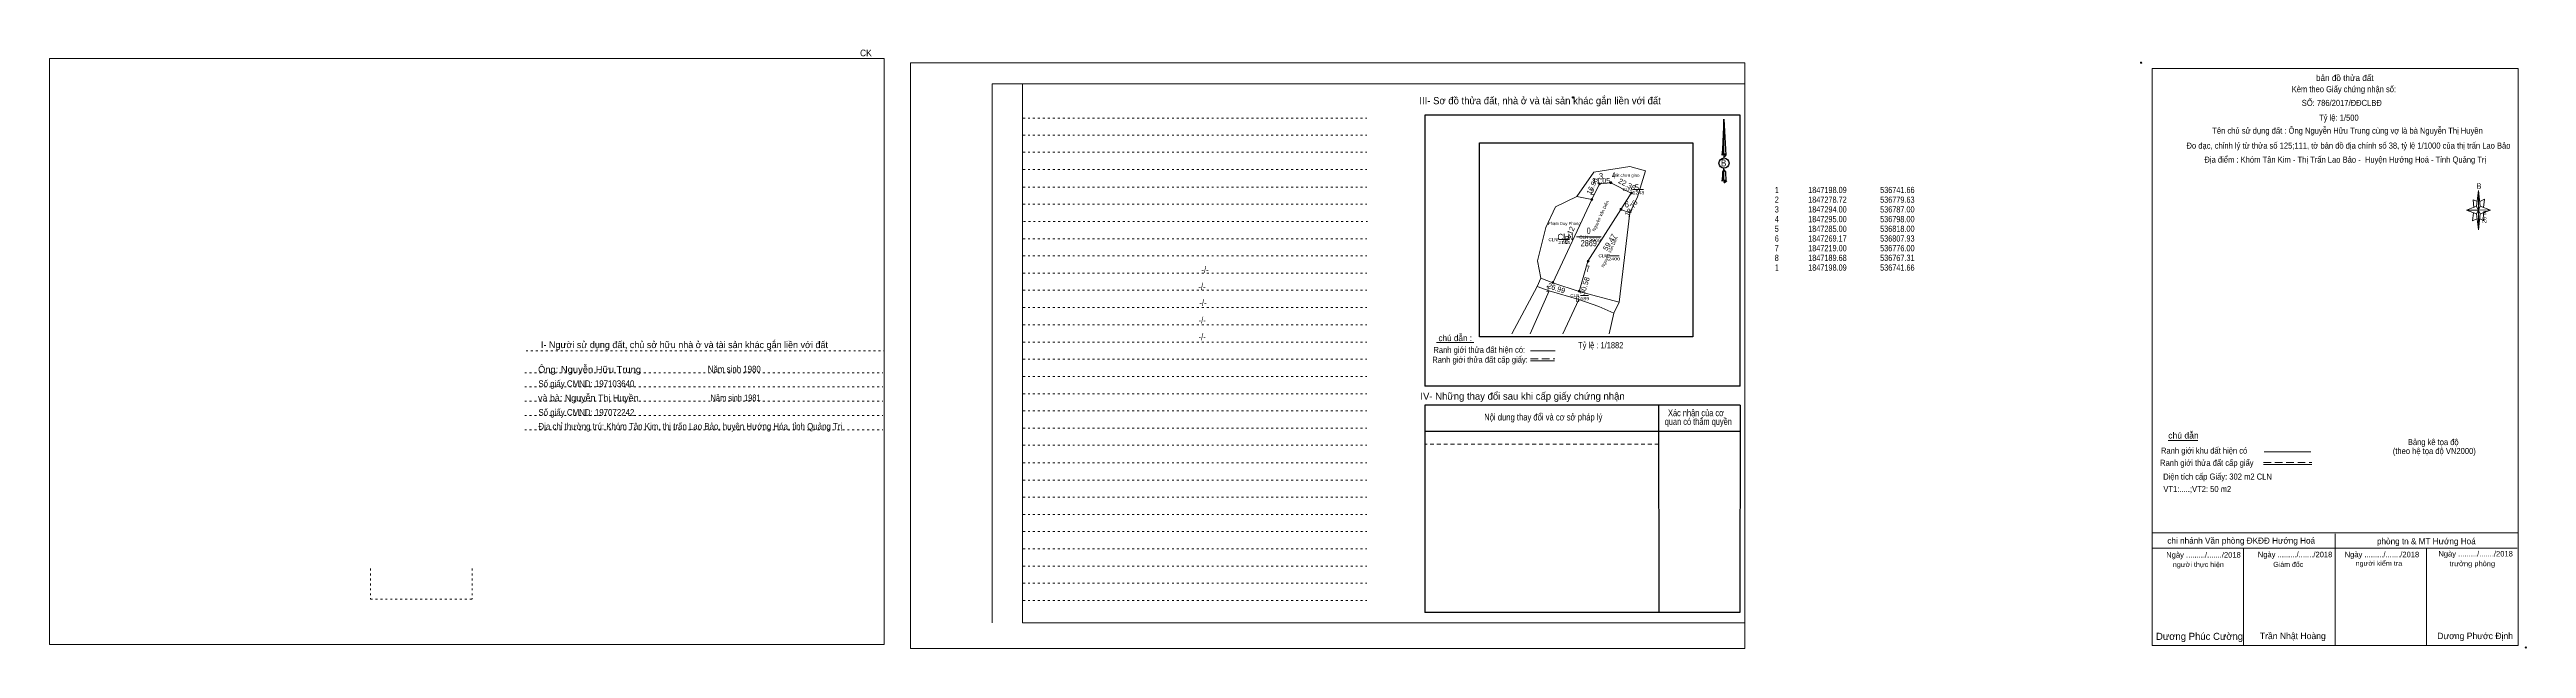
# Model space of a CAD drawing. Header units: centimetres. Extents: x -72 to 56, y -12 to 19.
import ezdxf
from ezdxf.enums import TextEntityAlignment as Align

# ---------------------------------------------------------------- set-up
doc = ezdxf.new("R2010")
doc.units = ezdxf.units.CM
doc.header["$LTSCALE"] = 0.13
doc.header["$PDMODE"] = 32
doc.header["$PDSIZE"] = 0.065
for name, pattern in [('DOTTED', [1.5, 0.3, -1.2]), ('MEDIUM_DASHED', [4.5, 3, -1.5]), ('SHORT_DASHED', [2.7, 1.5, -1.2])]:
    doc.linetypes.add(name, pattern=pattern)
for name, color, linetype, lineweight in [('1', 7, 'DOTTED', 13), ('17', 7, 'Continuous', 13), ('20', 7, 'Continuous', 25), ('28', 7, 'Continuous', 25), ('32', 7, 'Continuous', 13), ('33', 7, 'Continuous', 13), ('6', 7, 'Continuous', 13), ('8', 7, 'Continuous', 25)]:
    doc.layers.add(name, color=color, linetype=linetype, lineweight=lineweight)
for name, color, linetype in [('3', 7, 'Continuous'), ('30', 7, 'Continuous'), ('40', 7, 'Continuous'), ('5', 7, 'Continuous'), ('7', 7, 'Continuous')]:
    doc.layers.add(name, color=color, linetype=linetype)

msp = doc.modelspace()

# ---------------------------------------------------------------- hatches: boundary and pattern name
at = {"layer": '32'}
for points in [[(8.151, 11.9823, 1), (8.051, 11.9823, 1)], [(8.7356, 12.0355, 1), (8.6356, 12.0355, 1)], [(9.7984, 11.5041, 1), (9.6984, 11.5041, 1)], [(7.7594, 11.1703, 1), (7.6594, 11.1703, 1)], [(9.2633, 10.6628, 1), (9.1633, 10.6628, 1)], [(7.5665, 7.9967, 1), (7.4665, 7.9967, 1)], [(5.7416, 6.8855, 1), (5.6416, 6.8855, 1)], [(7.1047, 6.4386, 1), (7.0047, 6.4386, 1)]]:
    msp.add_hatch(color=256, dxfattribs=at).paths.add_polyline_path(points)

# ---------------------------------------------------------------- linework, layer by layer
at = {"layer": '1', "linetype": 'Continuous'}
for p, q in [((-23.21, 17.13), (15.6, 17.13)), ((-23.21, 17.13), (-23.21, -10.65)), ((15.6, 17.13), (15.6, -10.89))]:
    msp.add_line(p, q, dxfattribs=at)
at = {"layer": '1'}
for p, q in [((-21.65, 17.13), (-21.65, -10.65)), ((-21.65, 17.13), (-21.65, -10.65)), ((-21.62, 15.36), (-3.89, 15.36)), ((-21.62, 14.48), (-3.89, 14.48)), ((-21.62, 13.6), (-3.89, 13.6)), ((-21.62, 12.71), (-3.89, 12.71)), ((-21.62, 11.81), (-3.89, 11.81)), ((-21.62, 10.93), (-3.89, 10.93)), ((-21.62, 9.15), (-3.89, 9.15)), ((-21.6, 10.04), (-3.86, 10.04)), ((-21.62, 8.26), (-3.89, 8.26)), ((-21.62, 7.38), (-3.89, 7.38)), ((-21.62, 6.49), (-3.89, 6.49)), ((-21.62, 5.6), (-3.89, 5.6)), ((-21.62, 4.71), (-3.89, 4.71)), ((-47.25, 3.37), (-28.79, 3.37)), ((-21.62, 3.82), (-3.89, 3.82)), ((-21.62, 2.94), (-3.89, 2.94)), ((-47.32, 2.24), (-28.85, 2.24)), ((-47.32, 1.51), (-28.85, 1.51)), ((-21.62, 2.05), (-3.89, 2.05)), ((-47.32, 0.77), (-28.85, 0.77)), ((-47.32, 0.03), (-28.85, 0.03)), ((-21.62, 1.15), (-3.89, 1.15)), ((-21.62, 0.27), (-3.89, 0.27)), ((-47.32, -0.7), (-28.85, -0.7)), ((-21.62, -0.62), (-3.89, -0.62)), ((-21.62, -1.5), (-3.89, -1.5)), ((-21.62, -2.4), (-3.89, -2.4)), ((-21.62, -3.29), (-3.89, -3.29)), ((-21.62, -4.17), (-3.89, -4.17)), ((-21.62, -5.06), (-3.89, -5.06)), ((-21.62, -5.95), (-3.89, -5.95)), ((-21.62, -6.84), (-3.89, -6.84)), ((-55.27, -7.85), (-55.27, -9.43)), ((-50.03, -7.85), (-50.03, -9.43)), ((-21.62, -7.73), (-3.89, -7.73)), ((-21.62, -8.61), (-3.89, -8.61)), ((-55.27, -9.43), (-50.03, -9.43)), ((-21.62, -9.5), (-3.89, -9.5))]:
    msp.add_line(p, q, dxfattribs=at)
at = {"layer": '1', "linetype": 'Continuous'}
for points in [[(-71.82, -11.77), (-28.79, -11.77), (-28.79, 18.43), (-71.82, 18.43)], [(-71.82, 18.43), (-28.79, 18.43), (-28.79, -11.77), (-71.82, -11.77)], [(-71.82, -11.77), (-28.79, -11.77), (-28.79, 18.43), (-71.82, 18.43)], [(-27.43, -11.97), (15.6, -11.97), (15.6, 18.22), (-27.43, 18.22)], [(-21.65, 17.13), (15.6, 17.13), (15.6, -10.65), (-21.65, -10.65)]]:
    msp.add_lwpolyline(points, close=True, dxfattribs=at)
at = {"layer": '17'}
for p, q in [((37.43, -1.25), (38.95, -1.25)), ((46.03, -11.82), (46.04, -6.06)), ((41.31, -11.81), (41.32, -6.8)), ((50.75, -11.82), (50.75, -6.8))]:
    msp.add_line(p, q, dxfattribs=at)
at = {"layer": '20'}
for p, q in [((15.35, 15.52), (-0.9, 15.52)), ((14.51, 15.31), (14.62, 13.45)), ((14.51, 15.31), (14.62, 13.45)), ((14.51, 15.31), (14.62, 13.45)), ((14.44, 13.75), (14.42, 13.46)), ((14.51, 13.52), (14.51, 13.44)), ((14.51, 13.44), (14.51, 13.39)), ((14.51, 13.39), (14.51, 13.31)), ((14.51, 13.39), (14.51, 13.31)), ((14.51, 13.39), (14.51, 13.31)), ((14.51, 12.7), (14.51, 12.78)), ((14.51, 12.7), (14.51, 12.78)), ((14.51, 12.7), (14.51, 12.78)), ((14.62, 13.45), (14.62, 13.46)), ((14.51, 12.7), (14.6, 12.59)), ((14.51, 12.7), (14.6, 12.59)), ((14.51, 12.7), (14.6, 12.59)), ((14.51, 12.17), (14.51, 12.1)), ((14.51, 12.1), (14.51, 12.04)), ((14.6, 12.59), (14.62, 12.11)), ((14.6, 12.59), (14.62, 12.11)), ((14.6, 12.59), (14.62, 12.11))]:
    msp.add_line(p, q, dxfattribs=at)
at = {"layer": '20', "lineweight": 13}
for p, q in [((-0.3, 3.79), (1.62, 3.79)), ((4.54, 3.37), (5.82, 3.37)), ((4.55, 2.85), (5.78, 2.85)), ((4.55, 2.85), (5.78, 2.85))]:
    msp.add_line(p, q, dxfattribs=at)
at = {"layer": '20', "linetype": 'MEDIUM_DASHED', "lineweight": 13}
msp.add_line((4.55, 2.95), (5.8, 2.95), dxfattribs=at)
at = {"layer": '20'}
for points in [[(14.51, 13.52), (14.51, 15.31), (14.44, 13.75)], [(14.51, 12.17), (14.51, 12.7), (14.45, 12.59), (14.44, 12.39), (14.42, 12.11)]]:
    msp.add_lwpolyline(points, dxfattribs=at)
msp.add_ellipse((14.5245, 13.0463), major_axis=(0, 0.2638), ratio=0.983453, dxfattribs=at)
for centre, start_param, end_param in [((14.5246, 13.4528), 1.57079633, 3.07445202), ((14.5246, 13.4528), 0.06714063, 1.57079633), ((14.5246, 13.4528), 4.71238898, 6.28318531), ((14.5246, 12.1064), 2.49106941, 3.07427841), ((14.5246, 12.1064), 1.57079633, 2.49106941), ((14.5246, 12.1064), 0.06714063, 1.57079633), ((14.5246, 12.1064), 4.71238898, 6.28318531)]:
    msp.add_ellipse(centre, major_axis=(0.0951, 0), ratio=0.655448, start_param=start_param, end_param=end_param, dxfattribs=at)
msp.add_point((14.62, 12.11), dxfattribs=at)
at = {"layer": '28'}
for p, q in [((-0.9, 15.52), (-0.9, 1.55)), ((15.35, 1.55), (15.35, 15.52)), ((15.35, 1.55), (-0.9, 1.55)), ((11.15, 0.57), (11.17, -10.11)), ((15.35, 0.57), (15.34, -10.11)), ((15.34, -0.79), (-0.91, -0.79)), ((15.34, -10.11), (-0.91, -10.11))]:
    msp.add_line(p, q, dxfattribs=at)
at = {"layer": '28', "linetype": 'SHORT_DASHED', "lineweight": 13}
msp.add_line((11.15, -1.45), (-0.91, -1.45), dxfattribs=at)
at = {"layer": '28'}
msp.add_lwpolyline([(15.35, 0.57), (-0.91, 0.57), (-0.91, -10.11)], dxfattribs=at)
msp.add_point((6.74, 16.43), dxfattribs=at)
at = {"layer": '32'}
for centre in [(8.101, 11.9823), (8.6856, 12.0355), (9.7484, 11.5041), (7.7094, 11.1703), (9.2133, 10.6628), (7.5165, 7.9967), (5.6916, 6.8855), (7.0547, 6.4386)]:
    msp.add_circle(centre, 0.05, dxfattribs=at)
at = {"layer": '33'}
msp.add_line((6.91, 9.24), (8.19, 9.24), dxfattribs=at)
at = {"layer": '6'}
for p, q in [((36.6, -11.81), (36.6, 17.92)), ((9.82, 11.68), (10.37, 11.68)), ((53.33, 10.82), (53.43, 11.64)), ((7.7, 11.17), (5.69, 6.88)), ((7.7, 11.17), (6.93, 11.33)), ((9.66, 10.49), (9.12, 5.87)), ((9.66, 10.49), (9.21, 10.66)), ((53.33, 10.43), (52.81, 10.62)), ((53.52, 10.43), (53.43, 9.6)), ((53.52, 10.82), (54.04, 10.62)), ((53.69, 10.49), (53.71, 10.09)), ((5.99, 9.1), (6.54, 9.1)), ((7.59, 9.23), (8.13, 9.23)), ((53.71, 10.09), (53.5, 10.18)), ((8.58, 8.27), (9.12, 8.27)), ((4.89, 6.68), (3.59, 4.25)), ((5.5, 6.46), (4.52, 4.25)), ((5.08, 7.12), (4.89, 6.68)), ((4.89, 6.68), (5.5, 6.46)), ((5.5, 6.46), (7.03, 6.02)), ((9.12, 5.87), (7.17, 6.39)), ((6.21, 4.25), (7.03, 6.02)), ((7.13, 6.22), (7.53, 6.22)), ((8.85, 5.31), (8.61, 4.25)), ((8.85, 5.31), (9.12, 5.87)), ((42.35, -2.49), (44.83, -2.49)), ((42.37, -1.84), (44.79, -1.84)), ((36.6, -6.01), (55.47, -6.01)), ((36.6, -6.8), (55.43, -6.8)), ((55.47, -11.81), (36.6, -11.81))]:
    msp.add_line(p, q, dxfattribs=at)
at = {"layer": '6', "linetype": 'MEDIUM_DASHED'}
msp.add_line((42.35, -2.39), (44.83, -2.39), dxfattribs=at)
at = {"layer": '6'}
for points in [[(36.6, 17.92), (55.47, 17.92), (55.47, -11.81)], [(9.66, 10.49), (10.07, 11.3), (10.47, 12.64), (9.67, 12.87), (7.82, 12.57), (6.93, 11.33)], [(7.7, 11.17), (8.1, 11.98), (8.68, 12.03), (9.74, 11.5), (9.21, 10.66)], [(6.93, 11.33), (5.83, 10.79), (5.33, 9.73), (4.91, 8.01), (5.08, 7.12)], [(9.21, 10.66), (7.51, 7.99), (7.05, 6.43)], [(53.43, 10.62), (53.33, 10.82), (52.81, 10.62)], [(53.17, 10.49), (53.12, 10.07), (53.35, 10.18)], [(53.37, 11.07), (53.15, 11.16), (53.19, 10.75)], [(53.43, 10.62), (53.52, 10.43), (54.04, 10.62)], [(53.5, 11.07), (53.74, 11.18), (53.69, 10.75)], [(5.08, 7.12), (5.69, 6.88), (7.05, 6.43), (7.17, 6.39)], [(7.03, 6.02), (8.07, 5.66), (8.85, 5.31)]]:
    msp.add_lwpolyline(points, dxfattribs=at)
for points in [[(53.43, 11.64), (53.52, 10.82), (53.43, 10.62)], [(53.43, 10.62), (52.81, 10.62), (53.33, 10.82), (53.52, 10.43), (54.04, 10.62), (53.43, 10.63)], [(53.43, 10.62), (53.43, 9.6), (53.33, 10.43)]]:
    msp.add_lwpolyline(points, close=True, dxfattribs=at)
for p in [(36.03, 18.22), (55.87, -11.92)]:
    msp.add_point(p, dxfattribs=at)
at = {"layer": '8'}
msp.add_lwpolyline([(1.91, 14.09), (12.91, 14.09), (12.91, 4.09), (1.91, 4.09)], close=True, dxfattribs=at)

# ---------------------------------------------------------------- texts
at = {"layer": '20', "width": 0.85}
msp.add_text('B', height=0.3623, dxfattribs=at).set_placement((14.505, 12.87), align=Align.CENTER)
at = {"layer": '20'}
msp.add_text('chú dẫn :', height=0.3143, rotation=359.974, dxfattribs=at).set_placement((0.6649, 3.8695), align=Align.CENTER)
at = {"layer": '20', "width": 0.9}
for s, p in [('Ranh giới thửa đất cấp giấy:', (1.9446, 2.7554)), ('Ranh giới thửa đất hiện có:', (1.9046, 3.2652))]:
    msp.add_text(s, height=0.3143, rotation=0.135, dxfattribs=at).set_placement(p, align=Align.CENTER)
at = {"layer": '28'}
for s, height, p in [('III- Sơ đồ thửa đất, nhà ở và tài sản khác gắn liền với đất', 0.367, (5.04, 16.08)), ('I- Người sử dụng đất, chủ sở hữu nhà ở và tài sản khác gắn liền với đất', 0.3466, (-39.08, 3.51)), ('IV- Những thay đổi sau khi cấp giấy chứng nhận', 0.367, (4.135, 0.85))]:
    msp.add_text(s, height=height, dxfattribs=at).set_placement(p, align=Align.CENTER)
for s, height, width, p in [('-/-', 0.346, 0.85, (-12.235, 7.38)), ('-/-', 0.346, 0.85, (-12.395, 6.51)), ('-/-', 0.346, 0.85, (-12.385, 4.77)), ('-/-', 0.346, 0.85, (-12.345, 5.68)), ('-/-', 0.346, 0.85, (-12.385, 3.92)), ('Năm sinh 1980', 0.3375, 0.9, (-36.51, 2.26)), ('Năm sinh 1981', 0.3375, 0.85, (-36.445, 0.78)), ('Nội dung thay đổi và cơ sở pháp lý', 0.346, 0.85, (5.205, -0.22)), ('Xác nhận của cơ', 0.346, 0.8, (13.08, 0)), (' quan có thẩm quyền', 0.346, 0.8, (13.145, -0.45))]:
    msp.add_text(s, height=height, dxfattribs=dict(at, width=width)).set_placement(p, align=Align.CENTER)
for s, height, width, p in [('Ông: Nguyễn Hữu Trung', 0.3436, 1.05, (-46.63, 2.24)), ('Số giấy CMND: 197103640', 0.3375, 0.9, (-46.61, 1.51)), ('Số giấy CMND: 197072242', 0.3375, 0.9, (-46.61, 0.03)), ('Địa chỉ thường trú: Khóm Tân Kim, thị trấn Lao Bảo, huyện Hướng Hóa, tỉnh Quảng Trị', 0.3375, 0.9, (-46.61, -0.69))]:
    msp.add_text(s, height=height, dxfattribs=dict(at, width=width)).set_placement(p)
msp.add_text('và bà: Nguyễn Thị Huyền', height=0.3436, dxfattribs=at).set_placement((-46.63, 0.77))
at = {"layer": '3', "width": 1.1}
for p in [(9.76, 11.6), (5.94, 9.02), (7.53, 9.15), (8.52, 8.19), (7.07, 6.14)]:
    msp.add_text('CLN', height=0.1594, dxfattribs=at).set_placement(p, align=Align.RIGHT)
at = {"layer": '30'}
for s, height, rotation, p in [('16.96', 0.26, 64.251, (7.8398, 11.8035)), ('22.36', 0.27, 333.435, (9.4596, 11.8252)), ('18.76', 0.26, 57.538, (9.8451, 10.6452)), ('89.12', 0.27, 64.783, (6.6442, 9.2725)), ('59.47', 0.27, 57.526, (8.7362, 8.8925))]:
    msp.add_text(s, height=height, rotation=rotation, dxfattribs=at).set_placement(p, align=Align.CENTER)
at = {"layer": '30', "width": 0.85}
msp.add_text('11.05', height=0.27, dxfattribs=at).set_placement((8.195, 12.01), align=Align.CENTER)
at = {"layer": '30'}
for s, width, p in [('1', 0.65, (17.35, 11.5)), ('1847198.09', 0.85, (20.85, 11.5)), ('536741.66', 0.85, (24.35, 11.5)), ('4', 0.8, (17.35, 10)), ('2', 0.8, (17.35, 11)), ('3', 0.75, (17.35, 10.5)), ('1847278.72', 0.85, (20.85, 11)), ('1847294.00', 0.85, (20.85, 10.5)), ('1847295.00', 0.85, (20.85, 10)), ('536779.63', 0.85, (24.35, 11)), ('536787.00', 0.85, (24.35, 10.5)), ('536798.00', 0.85, (24.35, 10)), ('6', 0.8, (17.35, 9)), ('5', 0.75, (17.35, 9.5)), ('1847285.00', 0.85, (20.85, 9.5)), ('1847269.17', 0.85, (20.85, 9)), ('536818.00', 0.85, (24.35, 9.5)), ('536807.93', 0.85, (24.35, 9)), ('8', 0.75, (17.35, 8)), ('7', 0.75, (17.35, 8.5)), ('1', 0.65, (17.35, 7.5)), ('1847219.00', 0.85, (20.85, 8.5)), ('1847189.68', 0.85, (20.85, 8)), ('1847198.09', 0.85, (20.85, 7.5)), ('536776.00', 0.85, (24.35, 8.5)), ('536767.31', 0.85, (24.35, 8)), ('536741.66', 0.85, (24.35, 7.5))]:
    msp.add_text(s, height=0.32, dxfattribs=dict(at, width=width)).set_placement(p, align=Align.RIGHT)
at = {"layer": '30', "width": 0.95}
for s, rotation, p in [('26.99', 341.847, (5.8379, 6.4662)), ('30.58', 73.491, (7.472, 6.6816))]:
    msp.add_text(s, height=0.27, rotation=rotation, dxfattribs=at).set_placement(p, align=Align.CENTER)
at = {"layer": '30', "width": 0.9}
msp.add_text('Tỷ lệ : 1/1882', height=0.32, dxfattribs=at).set_placement((7, 3.5))
at = {"layer": '32'}
for s, width, p in [('2', 0.8, (7.735, 11.41)), ('3', 0.75, (8.18, 12.21)), ('4', 0.8, (8.835, 12.25)), ('5', 0.75, (10.03, 11.63)), ('6', 0.8, (9.515, 10.76)), ('7', 0.75, (7.5, 7.44)), ('1', 0.65, (5.44, 6.41)), ('8', 0.75, (6.98, 5.88))]:
    msp.add_text(s, height=0.32, dxfattribs=dict(at, width=width)).set_placement(p, align=Align.CENTER)
at = {"layer": '33', "width": 0.95}
msp.add_text('CLN', height=0.32, dxfattribs=at).set_placement((6.75, 9.08), align=Align.RIGHT)
at = {"layer": '33'}
for s, width, p in [('2869', 0.85, (7.55, 8.76)), ('0', 0.8, (7.545, 9.4))]:
    msp.add_text(s, height=0.32, dxfattribs=dict(at, width=width)).set_placement(p, align=Align.CENTER)
at = {"layer": '40', "width": 0.95}
msp.add_text('CK', height=0.3418, dxfattribs=at).set_placement((-29.725, 18.55), align=Align.CENTER)
at = {"layer": '5', "width": 1.3}
for s, p in [('1243', (10.11, 11.44)), ('2124', (6.28, 8.87)), ('2869', (7.87, 8.99)), ('2400', (8.86, 8.03)), ('689', (7.345, 5.98))]:
    msp.add_text(s, height=0.1594, dxfattribs=at).set_placement(p, align=Align.CENTER)
at = {"layer": '6'}
for s, height, width, p in [('Kèm theo Giấy chứng nhận số:', 0.3145, 0.85, (46.49, 16.7)), ('SỐ: 786/2017/ĐĐCLBĐ', 0.3145, 0.9, (46.38, 15.99)), ('Tỷ lệ: 1/500', 0.3145, 0.9, (46.23, 15.23)), ('Đo đạc, chỉnh lý từ thửa số 125;111, tờ bản đồ địa chính số 38, tỷ lệ 1/1000 của thị trấn Lao Bảo', 0.3145, 0.9, (46.725, 13.79)), ('Tên chủ sử dụng đất : Ông Nguyễn Hữu Trung cùng vợ là bà Nguyễn Thị Huyền', 0.3145, 0.9, (46.675, 14.56)), ('Địa điểm : Khóm Tân Kim - Thị Trấn Lao Bảo -  Huyện Hướng Hoá - Tỉnh Quảng Trị ', 0.3145, 0.9, (46.615, 13.07)), ('B', 0.2888, 0.8, (53.45, 11.72)), ('chú dẫn', 0.3145, 1.05, (38.215, -1.15)), ('Bảng kê tọa độ ', 0.3145, 0.85, (51.15, -1.49)), ('Ranh giới thửa đất cấp giấy', 0.3145, 0.9, (39.42, -2.56)), ('Ranh giới khu đất hiện có ', 0.3145, 0.9, (39.335, -1.93)), ('(theo hệ tọa độ VN2000)', 0.3145, 0.9, (51.15, -1.95)), ('người thực hiện', 0.2516, 1.1, (38.985, -7.77)), ('người kiểm tra', 0.2516, 1.1, (48.295, -7.71)), ('trưởng phòng', 0.2621, 1.1, (53.11, -7.73))]:
    msp.add_text(s, height=height, dxfattribs=dict(at, width=width)).set_placement(p, align=Align.CENTER)
for s, height, p in [('bản đồ thửa đất', 0.3145, (46.535, 17.28)), ('chi nhánh Văn phòng ĐKĐĐ Hướng Hoá', 0.3145, (41.195, -6.57)), ('phòng tn & MT Hướng Hoá', 0.3145, (50.74, -6.6)), ('Ngày ........./......./2018', 0.283, (39.25, -7.29)), ('Ngày ........./......./2018', 0.283, (43.97, -7.27)), ('Giám đốc', 0.2621, (43.62, -7.77)), ('Ngày ........./......./2018', 0.283, (48.45, -7.27)), ('Ngày ........./......./2018', 0.283, (53.28, -7.23)), ('Dương Phúc Cường', 0.3669, (39.045, -11.53)), ('Trần Nhật Hoàng', 0.3312, (43.855, -11.49)), ('Dương Phước Định', 0.3312, (53.255, -11.49))]:
    msp.add_text(s, height=height, dxfattribs=at).set_placement(p, align=Align.CENTER)
at = {"layer": '6', "width": 0.9}
msp.add_text('26 m', height=0.2095, rotation=89.004, dxfattribs=at).set_placement((53.8348, 10.2682), align=Align.CENTER)
for s, p in [('VT1:.....;VT2: 50 m2', (37.18, -3.91)), ('Diện tích cấp Giấy: 302 m2 CLN', (37.17, -3.27))]:
    msp.add_text(s, height=0.3145, dxfattribs=at).set_placement(p)
at = {"layer": '7'}
for s, width, p in [('Đất chưa giao', 0.9, (9.475, 12.34)), ('Phạm Duy Phong', 0.85, (6.285, 9.85))]:
    msp.add_text(s, height=0.1594, dxfattribs=dict(at, width=width)).set_placement(p, align=Align.CENTER)
at = {"layer": '7', "width": 0.95}
for p in [(8.2275, 10.2908), (8.6975, 8.4308)]:
    msp.add_text('Nguyễn Văn Diễn', height=0.1594, rotation=64.599, dxfattribs=at).set_placement(p, align=Align.CENTER)

doc.saveas('drawing.dxf')
